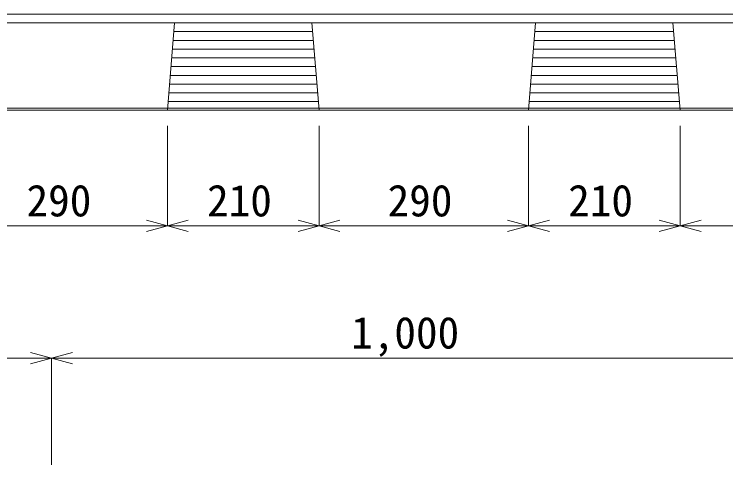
# Model space of a CAD drawing. Units: millimetres, scale not verified. Extents: x 234 to 5784, y 107 to 4112.
# Drawn here: x 1201 to 2187, y 1696 to 2319 of the extents above; entities that cross this region are included whole.
import ezdxf
from ezdxf.enums import TextEntityAlignment as Align

# ---------------------------------------------------------------- set-up
doc = ezdxf.new("R2010")
doc.units = ezdxf.units.MM
doc.header["$LTSCALE"] = 20
doc.layers.add('0-1', color=7, linetype='Continuous', lineweight=18)
doc.styles.add('ＭＳ ゴシック', font='')
doc.styles.get('ＭＳ ゴシック').set_extended_font_data('MS Gothic')

msp = doc.modelspace()

# ---------------------------------------------------------------- linework, layer by layer
at = {"layer": '0-1'}
for p, q in [((768.34, 2319.45), (2768.34, 2319.45)), ((768.34, 2319.45), (2768.34, 2319.45)), ((768.34, 2307.45), (2768.34, 2307.45)), ((1423.34, 2307.45), (1413.34, 2186.45)), ((1613.34, 2307.45), (1623.34, 2186.45)), ((1923.34, 2307.45), (1913.34, 2186.45)), ((2113.34, 2307.45), (2123.34, 2186.45)), ((1422.34, 2295.35), (1614.34, 2295.35)), ((1922.34, 2295.35), (2114.34, 2295.35)), ((1421.34, 2283.25), (1615.34, 2283.25)), ((1921.34, 2283.25), (2115.34, 2283.25)), ((1420.34, 2271.15), (1616.34, 2271.15)), ((1920.34, 2271.15), (2116.34, 2271.15)), ((1419.34, 2259.05), (1617.34, 2259.05)), ((1919.34, 2259.05), (2117.34, 2259.05)), ((1418.34, 2246.95), (1618.34, 2246.95)), ((1918.34, 2246.95), (2118.34, 2246.95)), ((1417.34, 2234.85), (1619.34, 2234.85)), ((1917.34, 2234.85), (2119.34, 2234.85)), ((1416.34, 2222.75), (1620.34, 2222.75)), ((1916.34, 2222.75), (2120.34, 2222.75)), ((1415.34, 2210.65), (1621.34, 2210.65)), ((1915.34, 2210.65), (2121.34, 2210.65)), ((1414.34, 2198.55), (1622.34, 2198.55)), ((1914.34, 2198.55), (2122.34, 2198.55)), ((768.34, 2189.45), (2768.34, 2189.45)), ((768.34, 2189.45), (2768.34, 2189.45)), ((768.34, 2186.45), (2768.34, 2186.45)), ((768.34, 2186.45), (2768.34, 2186.45)), ((1413.34, 2026.35), (1413.34, 2164.76)), ((1623.34, 2026.35), (1623.34, 2164.76)), ((1913.34, 2026.35), (1913.34, 2164.76)), ((2123.34, 2026.35), (2123.34, 2164.76)), ((1413.34, 2026.35), (1384.36, 2034.11)), ((1413.34, 2026.35), (1442.31, 2034.11)), ((1623.34, 2026.35), (1594.36, 2034.11)), ((1623.34, 2026.35), (1652.31, 2034.11)), ((1913.34, 2026.35), (1884.36, 2034.11)), ((1913.34, 2026.35), (1942.31, 2034.11)), ((2123.34, 2026.35), (2094.36, 2034.11)), ((2123.34, 2026.35), (2152.31, 2034.11)), ((1123.34, 2026.35), (1413.34, 2026.35)), ((1413.34, 2026.35), (1384.36, 2018.58)), ((1413.34, 2026.35), (1623.34, 2026.35)), ((1413.34, 2026.35), (1442.31, 2018.58)), ((1623.34, 2026.35), (1594.36, 2018.58)), ((1623.34, 2026.35), (1913.34, 2026.35)), ((1623.34, 2026.35), (1652.31, 2018.58)), ((1913.34, 2026.35), (1884.36, 2018.58)), ((1913.34, 2026.35), (2123.34, 2026.35)), ((1913.34, 2026.35), (1942.31, 2018.58)), ((2123.34, 2026.35), (2094.36, 2018.58)), ((2123.34, 2026.35), (2413.34, 2026.35)), ((2123.34, 2026.35), (2152.31, 2018.58)), ((752.82, 1843.38), (1252.82, 1843.38)), ((1252.82, 1843.38), (1223.84, 1851.15)), ((1252.82, 1843.38), (1223.84, 1835.62)), ((1252.82, 1843.38), (1281.8, 1851.15)), ((1252.82, 1843.38), (1252.82, 1695.69)), ((1252.82, 1843.38), (2252.82, 1843.38)), ((1252.82, 1843.38), (1281.8, 1835.62))]:
    msp.add_line(p, q, dxfattribs=at)

# ---------------------------------------------------------------- texts
at = {"layer": '0-1', "style": 'ＭＳ ゴシック'}
for s, p in [('290', (1218.34, 2026.35)), ('210', (1468.34, 2026.35)), ('290', (1718.34, 2026.35)), ('210', (1968.34, 2026.35)), ('1,000', (1667.82, 1843.38))]:
    msp.add_text(s, height=43.99, dxfattribs=at).set_placement(p, align=Align.BOTTOM_LEFT)

doc.saveas('drawing.dxf')
